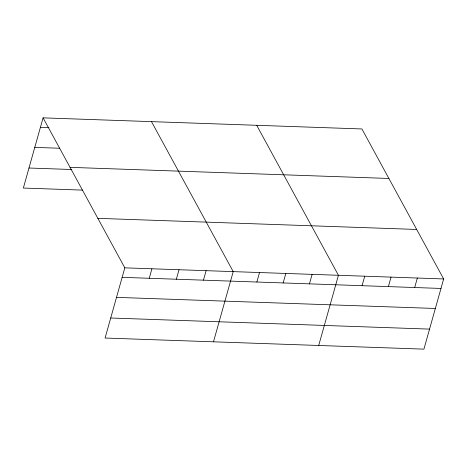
<?xml version="1.0" encoding="UTF-8"?>
<svg xmlns="http://www.w3.org/2000/svg" width="467" height="467" viewBox="0 0 467 467"><rect width="100%" height="100%" fill="white"/><g stroke="black" fill="none" stroke-linecap="round" stroke-linejoin="round"><path stroke-width="0.7" d="M43.081 117.859L124.817 267.842L105.087 338.038L423.919 349.141L443.65 278.951L361.913 128.962L43.081 117.859L23.35 188.049L82.542 190.116M149.247 278.279L151.915 268.788M176.351 279.225L179.019 269.728M203.449 280.171L206.116 270.673M213.489 341.809L233.22 271.619L151.483 121.636M256.856 282.027L259.524 272.535M283.16 282.944L285.827 273.452M309.463 283.86L312.131 274.368M318.704 345.475L338.435 275.285L256.698 125.302M362.071 285.693L364.739 276.201M388.375 286.61L391.042 277.118M414.678 287.526L417.346 278.034M40.413 127.351L48.971 127.649M34.78 147.385L59.741 148.255M70.05 167.355L388.888 178.458M28.983 168.021L71.772 169.509M97.842 218.346L416.675 229.455M124.817 267.842L443.65 278.951M122.144 277.334L440.982 288.443M116.516 297.368L435.349 308.471M110.714 318.004L429.552 329.112"/></g></svg>
